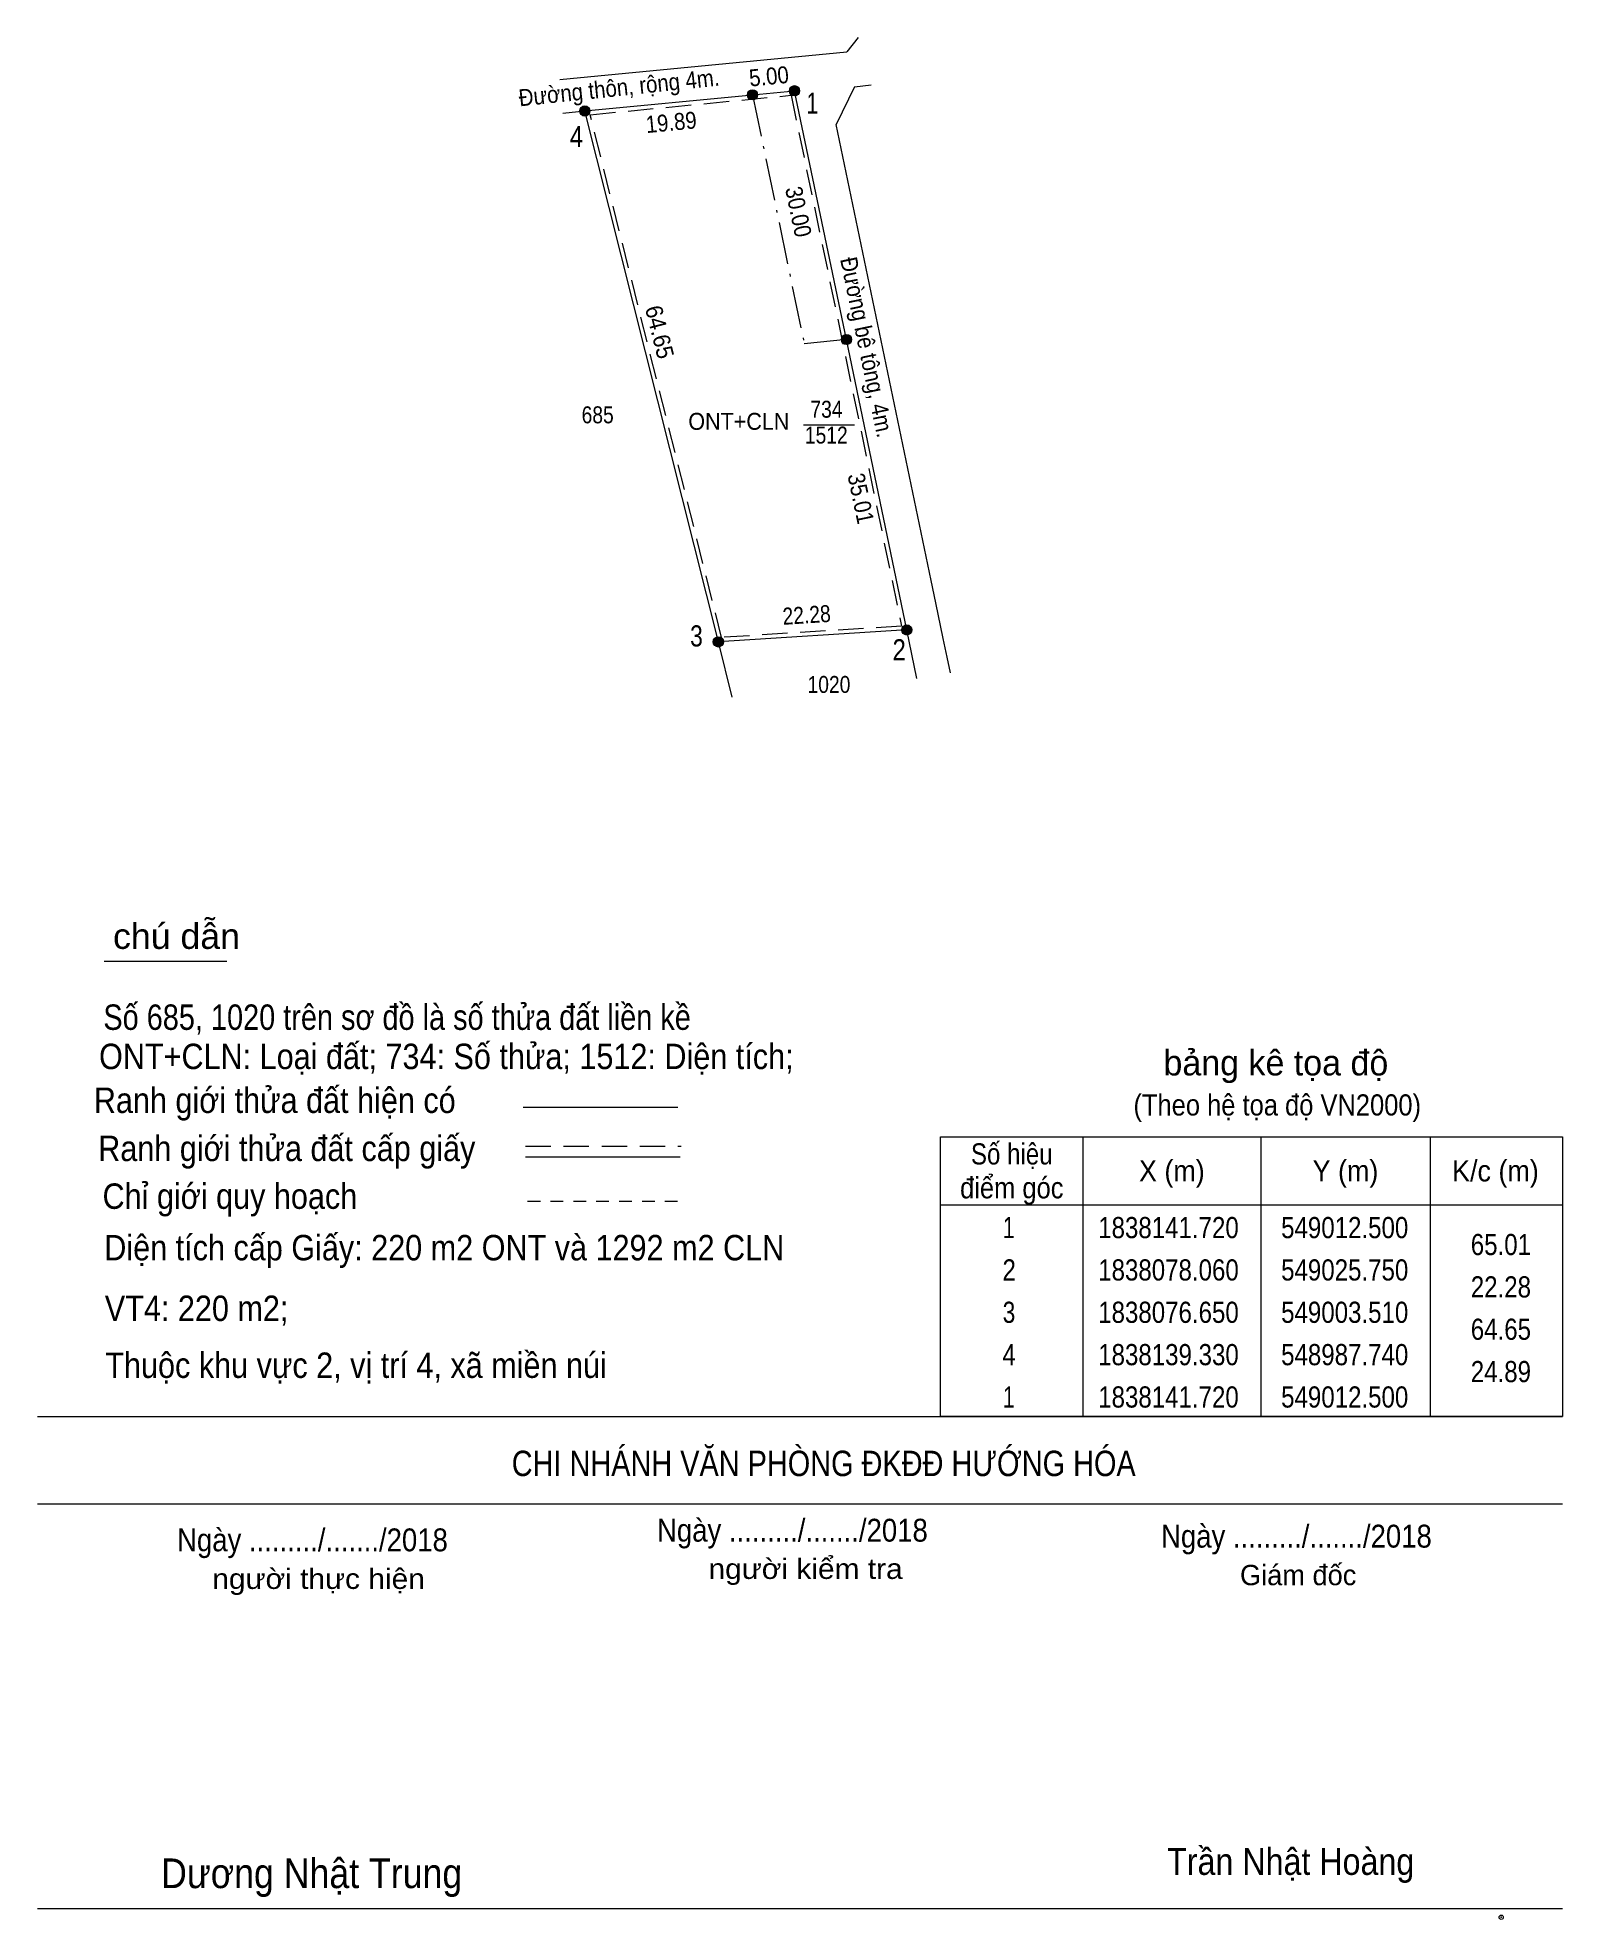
# Model space of a CAD drawing. Header units: metres. Extents: x 548923 to 549103, y 1837926 to 1838148.
import ezdxf
from ezdxf.enums import TextEntityAlignment as Align

# ---------------------------------------------------------------- set-up
doc = ezdxf.new("R2010")
doc.units = ezdxf.units.M
doc.header["$PDMODE"] = 32
doc.header["$PDSIZE"] = 0.5
for name, pattern in [('DOT_DASHED', [7.7, 5, -1.2, 0.3, -1.2]), ('MEDIUM_DASHED', [4.5, 3, -1.5]), ('SHORT_DASHED', [2.7, 1.5, -1.2])]:
    doc.linetypes.add(name, pattern=pattern)
for name, color, linetype, lineweight in [('1', 7, 'MEDIUM_DASHED', 13), ('10', 7, 'Continuous', 13), ('15', 7, 'Continuous', 13), ('17', 7, 'Continuous', 13), ('18', 7, 'Continuous', 13), ('6', 7, 'Continuous', 13), ('63', 7, 'Continuous', 13)]:
    doc.layers.add(name, color=color, linetype=linetype, lineweight=lineweight)
doc.layers.add('28', color=7, linetype='Continuous')

msp = doc.modelspace()

# ---------------------------------------------------------------- hatches: boundary and pattern name
at = {"layer": '15'}
for points in [[(549008.14, 1838141.24, 1), (549006.94, 1838141.24, 1)], [(549013.1, 1838141.72, 1), (549011.9, 1838141.72, 1)], [(548988.34, 1838139.33, 1), (548987.14, 1838139.33, 1)], [(549019.23, 1838112.35, 1), (549018.03, 1838112.35, 1)], [(549026.35, 1838078.06, 1), (549025.15, 1838078.06, 1)], [(549004.11, 1838076.65, 1), (549002.91, 1838076.65, 1)]]:
    msp.add_hatch(color=256, dxfattribs=at).paths.add_polyline_path(points)

# ---------------------------------------------------------------- linework, layer by layer
at = {"layer": '1'}
msp.add_lwpolyline([(549012.1, 1838141.18), (549025.14, 1838078.52), (549003.89, 1838077.18), (548988.37, 1838138.89)], close=True, dxfattribs=at)
at = {"layer": '10'}
for p, q in [((549003.51, 1838076.65), (548987.74, 1838139.33)), ((549005.15, 1838070.13), (549003.51, 1838076.65))]:
    msp.add_line(p, q, dxfattribs=at)
at = {"layer": '15'}
msp.add_line((548984.79, 1838143.06), (549018.66, 1838146.33), dxfattribs=at)
at = {"layer": '15', "linetype": 'DOT_DASHED'}
for p in [(549007.54, 1838141.24), (549018.63, 1838112.35)]:
    msp.add_line(p, (549013.65, 1838111.86), dxfattribs=at)
at = {"layer": '15'}
msp.add_lwpolyline([(548985.14, 1838139.08), (548987.74, 1838139.33), (549007.54, 1838141.24), (549012.5, 1838141.72)], dxfattribs=at)
for centre in [(549007.54, 1838141.24), (549012.5, 1838141.72), (548987.74, 1838139.33), (549018.63, 1838112.35), (549025.75, 1838078.06), (549003.51, 1838076.65)]:
    msp.add_circle(centre, 0.6, dxfattribs=at)
at = {"layer": '17'}
msp.add_line((548930.99, 1838038.95), (548945.47, 1838038.95), dxfattribs=at)
at = {"layer": '18'}
for p, q in [((549020.03, 1838147.99), (549018.66, 1838146.33)), ((549019.58, 1838142.19), (549021.57, 1838142.42)), ((549018.63, 1838112.35), (549012.5, 1838141.72)), ((549019.57, 1838142.19), (549017.43, 1838137.75)), ((549028.63, 1838083.89), (549017.43, 1838137.75)), ((549025.75, 1838078.06), (549018.63, 1838112.35)), ((549029.17, 1838081.28), (549028.63, 1838083.89)), ((549030.06, 1838077.04), (549029.17, 1838081.28)), ((549026.95, 1838072.34), (549025.75, 1838078.06)), ((549030.52, 1838074.84), (549030.06, 1838077.04)), ((549030.9, 1838073.02), (549030.52, 1838074.84))]:
    msp.add_line(p, q, dxfattribs=at)
at = {"layer": '6'}
for p, q in [((548980.46, 1838021.74), (548998.74, 1838021.74)), ((548980.74, 1838015.88), (548999.02, 1838015.88)), ((548923.15, 1837985.21), (549103.15, 1837985.21)), ((548923.15, 1837974.89), (549103.15, 1837974.89)), ((549103.15, 1837927.09), (548923.15, 1837927.09))]:
    msp.add_line(p, q, dxfattribs=at)
at = {"layer": '6', "linetype": 'MEDIUM_DASHED'}
msp.add_line((548980.74, 1838017.12), (548999.14, 1838017.12), dxfattribs=at)
at = {"layer": '6'}
msp.add_point((549095.93, 1837926.09), dxfattribs=at)
at = {"layer": '63'}
for p, q in [((549013.58, 1838102.26), (549019.6, 1838102.26)), ((549025.75, 1838078.06), (549003.51, 1838076.65)), ((549046.55, 1838018.21), (549046.55, 1837985.21)), ((549067.55, 1838018.21), (549067.55, 1837985.21)), ((549087.55, 1838018.21), (549087.55, 1837985.21)), ((549029.75, 1838010.21), (549103.15, 1838010.21))]:
    msp.add_line(p, q, dxfattribs=at)
at = {"layer": '63', "linetype": 'SHORT_DASHED'}
msp.add_line((548981, 1838010.62), (548999.4, 1838010.62), dxfattribs=at)
at = {"layer": '63'}
msp.add_lwpolyline([(549029.75, 1838018.21), (549103.15, 1838018.21), (549103.15, 1837985.21), (549029.75, 1837985.21)], close=True, dxfattribs=at)

# ---------------------------------------------------------------- texts
at = {"layer": '1'}
for s, width, p in [('734', 0.85, (549016.275, 1838103.12)), ('ONT+CLN', 0.95, (549005.93, 1838101.69)), ('1512', 0.85, (549016.255, 1838100.07)), ('1020', 0.85, (549016.57, 1838070.63))]:
    msp.add_text(s, height=2, dxfattribs=dict(at, width=width)).set_placement(p, align=Align.CENTER)
at = {"layer": '10', "width": 0.9}
msp.add_text('Đường thôn, rộng 4m.', height=2, rotation=5.956, dxfattribs=at).set_placement((548991.886, 1838141.105), align=Align.CENTER)
at = {"layer": '10', "width": 0.85}
msp.add_text('685', height=2, dxfattribs=at).set_placement((548989.265, 1838102.46), align=Align.CENTER)
at = {"layer": '28'}
msp.add_text('bảng kê tọa độ', height=3, dxfattribs=at).set_placement((549069.33, 1838025.47), align=Align.CENTER)
at = {"layer": '28', "width": 0.9}
msp.add_text('(Theo hệ tọa độ VN2000)', height=2.5, dxfattribs=at).set_placement((549069.49, 1838020.74), align=Align.CENTER)
at = {"layer": '6'}
for s, height, width, p in [('chú dẫn', 3, 1.05, (548939.545, 1838040.41)), ('Ranh giới thửa đất hiện có ', 3, 0.9, (548951.645, 1838021.04)), ('Ranh giới thửa đất cấp giấy', 3, 0.9, (548952.565, 1838015.36)), ('Chỉ giới quy hoạch', 3, 0.9, (548945.845, 1838009.72)), ('CHI NHÁNH VĂN PHÒNG ĐKĐĐ HƯỚNG HÓA', 3, 0.85, (549015.95, 1837978.17)), ('Ngày ........./......./2018', 2.7, 0.9, (548955.595, 1837969.29)), ('Ngày ........./......./2018', 2.7, 0.9, (549012.255, 1837970.43)), ('Ngày ........./......./2018', 2.7, 0.9, (549071.755, 1837969.73)), ('người thực hiện', 2.4, 1.1, (548956.315, 1837964.85)), ('người kiểm tra', 2.4, 1.1, (549013.81, 1837966.03)), ('Trần Nhật Hoàng', 3.16, 0.9, (549071.08, 1837931.09)), ('Dương Nhật Trung', 3.5, 0.9, (548955.5, 1837929.53))]:
    msp.add_text(s, height=height, dxfattribs=dict(at, width=width)).set_placement(p, align=Align.CENTER)
for s, width, p in [('Số 685, 1020 trên sơ đồ là số thửa đất liền kề', 0.85, (548930.91, 1838030.85)), ('ONT+CLN: Loại đất; 734: Số thửa; 1512: Diện tích;', 0.9, (548930.4, 1838026.22)), ('Diện tích cấp Giấy: 220 m2 ONT và 1292 m2 CLN', 0.9, (548931.02, 1838003.64)), ('VT4: 220 m2; ', 0.9, (548931.08, 1837996.48)), ('Thuộc khu vực 2, vị trí 4, xã miền núi', 0.9, (548931.14, 1837989.76))]:
    msp.add_text(s, height=3, dxfattribs=dict(at, width=width)).set_placement(p)
msp.add_text('Giám đốc', height=2.4, dxfattribs=at).set_placement((549071.96, 1837965.29), align=Align.CENTER)
at = {"layer": '63'}
for s, rotation, width, p in [('5.00', 5.51, 0.9, (549009.579, 1838142.436)), ('19.89', 5.51, 0.9, (548998.039, 1838137.006)), ('30.00', 281.753, 0.9, (549011.994, 1838127.234)), ('Đường bê tông, 4m.', 281.747, 0.9, (549020.078, 1838111.249)), ('64.65', 284.127, 0.95, (548995.612, 1838112.994)), ('35.01', 281.753, 0.9, (549019.362, 1838093.389)), ('22.28', 3.628, 0.85, (549013.997, 1838078.846))]:
    msp.add_text(s, height=2, rotation=rotation, dxfattribs=dict(at, width=width)).set_placement(p, align=Align.CENTER)
for s, width, p in [(' 1', 0.75, (549015.31, 1838139.01)), (' 4', 0.85, (548987.55, 1838135.07)), (' 3', 0.8, (549001.67, 1838076.11)), (' 2', 0.85, (549025.65, 1838074.47)), ('65.01', 0.85, (549099.45, 1838004.26)), ('22.28', 0.85, (549099.45, 1837999.26)), ('64.65', 0.85, (549099.45, 1837994.26)), ('24.89', 0.85, (549099.45, 1837989.26))]:
    msp.add_text(s, height=2.5, dxfattribs=dict(at, width=width)).set_placement(p, align=Align.RIGHT)
for s, width, p in [('Số hiệu', 0.85, (549038.15, 1838014.96)), ('điểm góc', 0.9, (549038.15, 1838010.96)), ('X (m)', 0.95, (549057.05, 1838012.96)), ('Y (m)', 0.95, (549077.545, 1838012.96)), ('K/c (m)', 0.95, (549095.25, 1838012.96)), (' 1', 0.75, (549037.445, 1838006.26)), ('1838141.720', 0.85, (549056.65, 1838006.26)), ('549012.500', 0.85, (549077.455, 1838006.26)), (' 2', 0.85, (549037.45, 1838001.26)), ('1838078.060', 0.85, (549056.65, 1838001.26)), ('549025.750', 0.85, (549077.455, 1838001.26)), (' 3', 0.8, (549037.45, 1837996.26)), ('1838076.650', 0.85, (549056.65, 1837996.26)), ('549003.510', 0.85, (549077.455, 1837996.26)), (' 4', 0.85, (549037.445, 1837991.26)), ('1838139.330', 0.85, (549056.65, 1837991.26)), ('548987.740', 0.85, (549077.455, 1837991.26)), (' 1', 0.75, (549037.445, 1837986.26)), ('1838141.720', 0.85, (549056.65, 1837986.26)), ('549012.500', 0.85, (549077.455, 1837986.26))]:
    msp.add_text(s, height=2.5, dxfattribs=dict(at, width=width)).set_placement(p, align=Align.CENTER)

doc.saveas('drawing.dxf')
